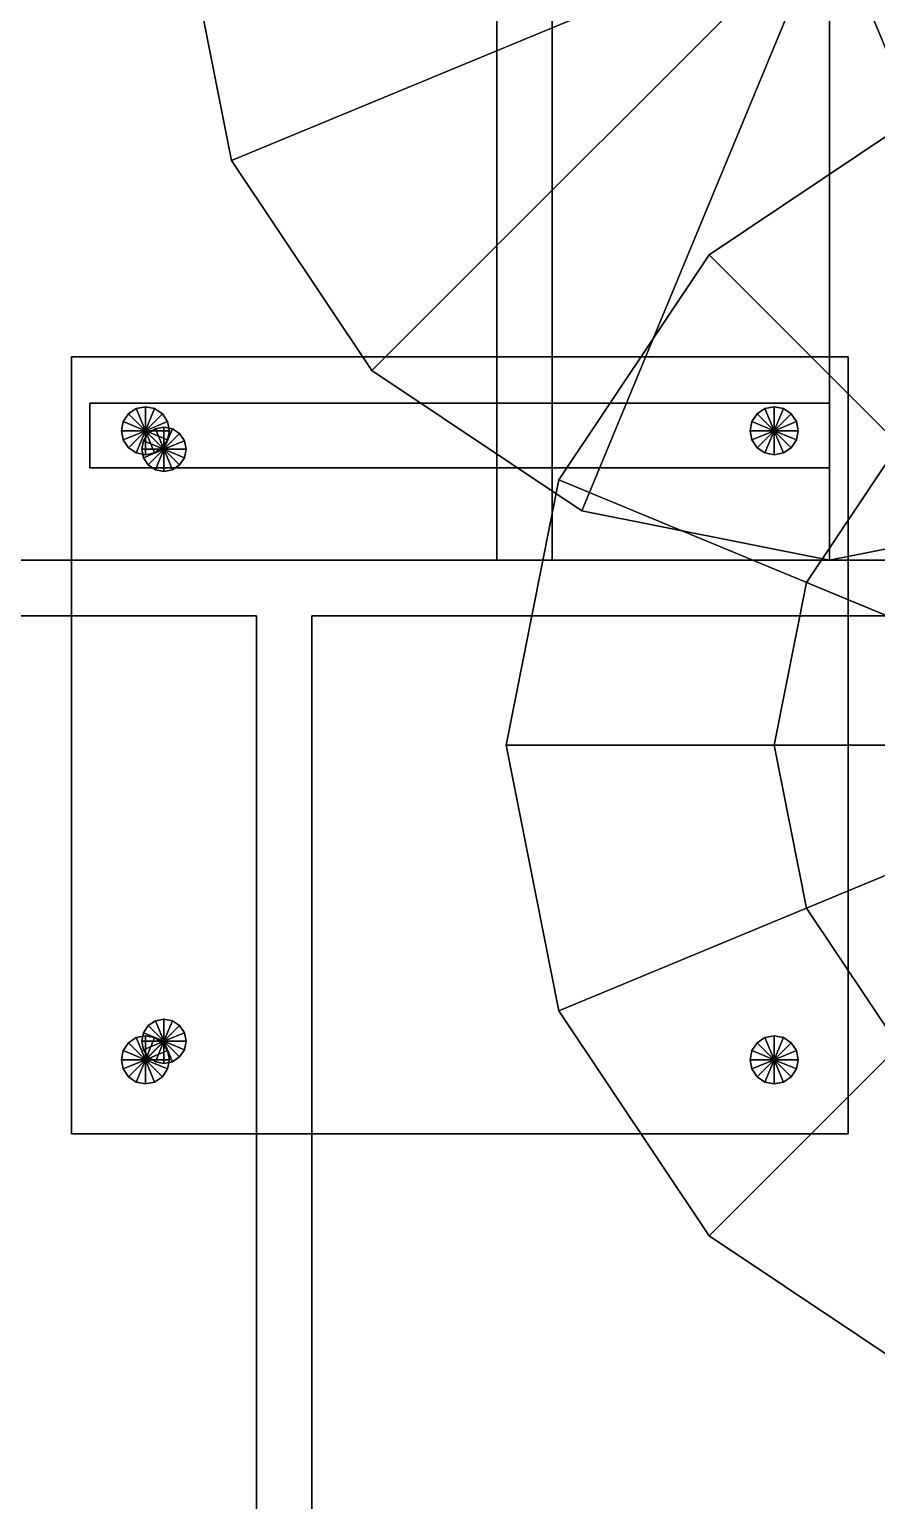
# Model space of a CAD drawing. Header units: millimetres. Extents: x -8000 to 18500, y -500 to 32500.
# Drawn here: x 2267 to 2725, y 942 to 1737 of the extents above; entities that cross this region are included whole.
import ezdxf

# ---------------------------------------------------------------- set-up
doc = ezdxf.new("R2010")
doc.units = ezdxf.units.MM
for name, color, linetype in [('3D-FINISH', 7, 'Continuous'), ('3D-FURNITURE', 7, 'Continuous'), ('3D-ROOF', 7, 'Continuous'), ('3D-SLABS', 7, 'Continuous')]:
    doc.layers.add(name, color=color, linetype=linetype)

msp = doc.modelspace()

# ---------------------------------------------------------------- linework, layer by layer
at = {"layer": '3D-FINISH', "color": 7}
for points in [[(200, 200, 590), (200, 9800, 590), (9800, 9800, 590), (9800, 200, 590)], [(200, 200, 600), (9800, 200, 600), (9800, 9800, 600), (200, 9800, 600)], [(200, 200, 3990), (200, 9800, 3990), (9800, 9800, 3990), (9800, 200, 3990)], [(200, 200, 4000), (9800, 200, 4000), (9800, 9800, 4000), (200, 9800, 4000)]]:
    msp.add_3dface(points, dxfattribs=at)
at = {"layer": '3D-FURNITURE', "color": 7}
for points in [[(1600, 1450, 4000), (1600, 2400, 4000), (2550, 2400, 4000), (2550, 1450, 4000)], [(1600, 1450, 4080), (2550, 1450, 4080), (2550, 2400, 4080), (1600, 2400, 4080)], [(2550, 1450, 4000), (2550, 2400, 4000), (2550, 2400, 4080), (2550, 1450, 4080)], [(1630, 1450, 4080), (1630, 2370, 4080), (2520, 2370, 4080), (2520, 1450, 4080)], [(1630, 1450, 4420), (2520, 1450, 4420), (2520, 2370, 4420), (1630, 2370, 4420)], [(2520, 1450, 4080), (2520, 2370, 4080), (2520, 2370, 4420), (2520, 1450, 4420)], [(2350, 1800, 4340), (2376.64, 1666.06, 4340), (2376.64, 1666.06, 4372), (2350, 1800, 4372)], [(2700, 1800, 4372), (2350, 1800, 4372), (2376.64, 1666.06, 4372), (2700, 1800, 4372)], [(2700, 1800, 4340), (2376.64, 1666.06, 4340), (2350, 1800, 4340), (2700, 1800, 4340)], [(2700, 1800, 4372), (2376.64, 1666.06, 4372), (2452.51, 1552.51, 4372), (2700, 1800, 4372)], [(2700, 1800, 4340), (2452.51, 1552.51, 4340), (2376.64, 1666.06, 4340), (2700, 1800, 4340)], [(2700, 1800, 4372), (2452.51, 1552.51, 4372), (2566.06, 1476.64, 4372), (2700, 1800, 4372)], [(2700, 1800, 4340), (2566.06, 1476.64, 4340), (2452.51, 1552.51, 4340), (2700, 1800, 4340)], [(2700, 1800, 4372), (2566.06, 1476.64, 4372), (2700, 1450, 4372), (2700, 1800, 4372)], [(2700, 1800, 4340), (2700, 1450, 4340), (2566.06, 1476.64, 4340), (2700, 1800, 4340)], [(2700, 1800, 4372), (2700, 1450, 4372), (2833.94, 1476.64, 4372), (2700, 1800, 4372)], [(2700, 1800, 4340), (2833.94, 1476.64, 4340), (2700, 1450, 4340), (2700, 1800, 4340)], [(2700, 1800, 4372), (2833.94, 1476.64, 4372), (2947.49, 1552.51, 4372), (2700, 1800, 4372)], [(2700, 1800, 4340), (2947.49, 1552.51, 4340), (2833.94, 1476.64, 4340), (2700, 1800, 4340)], [(2700, 1800, 4372), (2947.49, 1552.51, 4372), (3023.36, 1666.06, 4372), (2700, 1800, 4372)], [(2700, 1800, 4340), (3023.36, 1666.06, 4340), (2947.49, 1552.51, 4340), (2700, 1800, 4340)], [(2700, 1800, 4372), (3023.36, 1666.06, 4372), (3050, 1800, 4372), (2700, 1800, 4372)], [(2700, 1800, 4340), (3050, 1800, 4340), (3023.36, 1666.06, 4340), (2700, 1800, 4340)], [(2756.49, 1696.45, 1298), (2634.83, 1615.17, 1298), (2634.83, 1615.17, 1330), (2756.49, 1696.45, 1330)], [(2900, 1350, 1330), (2756.49, 1696.45, 1330), (2634.83, 1615.17, 1330), (2900, 1350, 1330)], [(2900, 1350, 1298), (2634.83, 1615.17, 1298), (2756.49, 1696.45, 1298), (2900, 1350, 1298)], [(2376.64, 1666.06, 4340), (2452.51, 1552.51, 4340), (2452.51, 1552.51, 4372), (2376.64, 1666.06, 4372)], [(2634.83, 1615.17, 1298), (2553.55, 1493.51, 1298), (2553.55, 1493.51, 1330), (2634.83, 1615.17, 1330)], [(2900, 1350, 1330), (2634.83, 1615.17, 1330), (2553.55, 1493.51, 1330), (2900, 1350, 1330)], [(2900, 1350, 1298), (2553.55, 1493.51, 1298), (2634.83, 1615.17, 1298), (2900, 1350, 1298)], [(2290, 1140, 1010), (2290, 1560, 1010), (2710, 1560, 1010), (2710, 1140, 1010)], [(2290, 1560, 1010), (2290, 1560, 1050), (2710, 1560, 1050), (2710, 1560, 1010)], [(2290, 1140, 1010), (2290, 1140, 1050), (2290, 1560, 1050), (2290, 1560, 1010)], [(2290, 1140, 1050), (2710, 1140, 1050), (2710, 1560, 1050), (2290, 1560, 1050)], [(2710, 1140, 1010), (2710, 1560, 1010), (2710, 1560, 1050), (2710, 1140, 1050)], [(2452.51, 1552.51, 4340), (2566.06, 1476.64, 4340), (2566.06, 1476.64, 4372), (2452.51, 1552.51, 4372)], [(2300, 1500, 1300), (2300, 1535, 1300), (2700, 1535, 1300), (2700, 1500, 1300)], [(2300, 1535, 1300), (2300, 1535, 1390), (2700, 1535, 1390), (2700, 1535, 1300)], [(2300, 1500, 1300), (2300, 1500, 1390), (2300, 1535, 1390), (2300, 1535, 1300)], [(2300, 1500, 1390), (2700, 1500, 1390), (2700, 1535, 1390), (2300, 1535, 1390)], [(2700, 1500, 1300), (2700, 1535, 1300), (2700, 1535, 1390), (2700, 1500, 1390)], [(2320.81, 1529.19, 600), (2317.99, 1524.97, 600), (2317.99, 1524.97, 1030), (2320.81, 1529.19, 1030)], [(2330, 1520, 1030), (2320.81, 1529.19, 1030), (2317.99, 1524.97, 1030), (2330, 1520, 1030)], [(2330, 1520, 600), (2317.99, 1524.97, 600), (2320.81, 1529.19, 600), (2330, 1520, 600)], [(2325.03, 1532.01, 600), (2320.81, 1529.19, 600), (2320.81, 1529.19, 1030), (2325.03, 1532.01, 1030)], [(2330, 1520, 1030), (2325.03, 1532.01, 1030), (2320.81, 1529.19, 1030), (2330, 1520, 1030)], [(2330, 1520, 600), (2320.81, 1529.19, 600), (2325.03, 1532.01, 600), (2330, 1520, 600)], [(2330, 1533, 600), (2325.03, 1532.01, 600), (2325.03, 1532.01, 1030), (2330, 1533, 1030)], [(2330, 1520, 1030), (2330, 1533, 1030), (2325.03, 1532.01, 1030), (2330, 1520, 1030)], [(2330, 1520, 600), (2325.03, 1532.01, 600), (2330, 1533, 600), (2330, 1520, 600)], [(2334.97, 1532.01, 600), (2330, 1533, 600), (2330, 1533, 1030), (2334.97, 1532.01, 1030)], [(2330, 1520, 1030), (2334.97, 1532.01, 1030), (2330, 1533, 1030), (2330, 1520, 1030)], [(2330, 1520, 600), (2330, 1533, 600), (2334.97, 1532.01, 600), (2330, 1520, 600)], [(2330, 1520, 1030), (2339.19, 1529.19, 1030), (2334.97, 1532.01, 1030), (2330, 1520, 1030)], [(2330, 1520, 600), (2334.97, 1532.01, 600), (2339.19, 1529.19, 600), (2330, 1520, 600)], [(2330, 1520, 1030), (2342.01, 1524.97, 1030), (2339.19, 1529.19, 1030), (2330, 1520, 1030)], [(2330, 1520, 600), (2339.19, 1529.19, 600), (2342.01, 1524.97, 600), (2330, 1520, 600)], [(2339.19, 1529.19, 600), (2334.97, 1532.01, 600), (2334.97, 1532.01, 1030), (2339.19, 1529.19, 1030)], [(2342.01, 1524.97, 600), (2339.19, 1529.19, 600), (2339.19, 1529.19, 1030), (2342.01, 1524.97, 1030)], [(2660.81, 1529.19, 600), (2657.99, 1524.97, 600), (2657.99, 1524.97, 1030), (2660.81, 1529.19, 1030)], [(2670, 1520, 1030), (2660.81, 1529.19, 1030), (2657.99, 1524.97, 1030), (2670, 1520, 1030)], [(2670, 1520, 600), (2657.99, 1524.97, 600), (2660.81, 1529.19, 600), (2670, 1520, 600)], [(2665.03, 1532.01, 600), (2660.81, 1529.19, 600), (2660.81, 1529.19, 1030), (2665.03, 1532.01, 1030)], [(2670, 1520, 1030), (2665.03, 1532.01, 1030), (2660.81, 1529.19, 1030), (2670, 1520, 1030)], [(2670, 1520, 600), (2660.81, 1529.19, 600), (2665.03, 1532.01, 600), (2670, 1520, 600)], [(2670, 1533, 600), (2665.03, 1532.01, 600), (2665.03, 1532.01, 1030), (2670, 1533, 1030)], [(2670, 1520, 1030), (2670, 1533, 1030), (2665.03, 1532.01, 1030), (2670, 1520, 1030)], [(2670, 1520, 600), (2665.03, 1532.01, 600), (2670, 1533, 600), (2670, 1520, 600)], [(2674.97, 1532.01, 600), (2670, 1533, 600), (2670, 1533, 1030), (2674.97, 1532.01, 1030)], [(2670, 1520, 1030), (2674.97, 1532.01, 1030), (2670, 1533, 1030), (2670, 1520, 1030)], [(2670, 1520, 600), (2670, 1533, 600), (2674.97, 1532.01, 600), (2670, 1520, 600)], [(2670, 1520, 1030), (2679.19, 1529.19, 1030), (2674.97, 1532.01, 1030), (2670, 1520, 1030)], [(2670, 1520, 600), (2674.97, 1532.01, 600), (2679.19, 1529.19, 600), (2670, 1520, 600)], [(2670, 1520, 1030), (2682.01, 1524.97, 1030), (2679.19, 1529.19, 1030), (2670, 1520, 1030)], [(2670, 1520, 600), (2679.19, 1529.19, 600), (2682.01, 1524.97, 600), (2670, 1520, 600)], [(2679.19, 1529.19, 600), (2674.97, 1532.01, 600), (2674.97, 1532.01, 1030), (2679.19, 1529.19, 1030)], [(2682.01, 1524.97, 600), (2679.19, 1529.19, 600), (2679.19, 1529.19, 1030), (2682.01, 1524.97, 1030)], [(2317.99, 1524.97, 600), (2317, 1520, 600), (2317, 1520, 1030), (2317.99, 1524.97, 1030)], [(2330, 1520, 1030), (2317.99, 1524.97, 1030), (2317, 1520, 1030), (2330, 1520, 1030)], [(2330, 1520, 600), (2317, 1520, 600), (2317.99, 1524.97, 600), (2330, 1520, 600)], [(2317, 1520, 600), (2317.99, 1515.03, 600), (2317.99, 1515.03, 1030), (2317, 1520, 1030)], [(2330, 1520, 1030), (2317, 1520, 1030), (2317.99, 1515.03, 1030), (2330, 1520, 1030)], [(2330, 1520, 600), (2317.99, 1515.03, 600), (2317, 1520, 600), (2330, 1520, 600)], [(2330, 1520, 1030), (2317.99, 1515.03, 1030), (2320.81, 1510.81, 1030), (2330, 1520, 1030)], [(2330, 1520, 600), (2320.81, 1510.81, 600), (2317.99, 1515.03, 600), (2330, 1520, 600)], [(2330, 1520, 1030), (2320.81, 1510.81, 1030), (2325.03, 1507.99, 1030), (2330, 1520, 1030)], [(2330, 1520, 600), (2325.03, 1507.99, 600), (2320.81, 1510.81, 600), (2330, 1520, 600)], [(2330, 1520, 1030), (2325.03, 1507.99, 1030), (2330, 1507, 1030), (2330, 1520, 1030)], [(2330, 1520, 600), (2330, 1507, 600), (2325.03, 1507.99, 600), (2330, 1520, 600)], [(2330, 1520, 1030), (2343, 1520, 1030), (2342.01, 1524.97, 1030), (2330, 1520, 1030)], [(2330, 1520, 600), (2342.01, 1524.97, 600), (2343, 1520, 600), (2330, 1520, 600)], [(2330, 1520, 1030), (2330, 1507, 1030), (2334.97, 1507.99, 1030), (2330, 1520, 1030)], [(2330, 1520, 600), (2334.97, 1507.99, 600), (2330, 1507, 600), (2330, 1520, 600)], [(2330, 1520, 1030), (2334.97, 1507.99, 1030), (2339.19, 1510.81, 1030), (2330, 1520, 1030)], [(2330, 1520, 600), (2339.19, 1510.81, 600), (2334.97, 1507.99, 600), (2330, 1520, 600)], [(2330, 1520, 1030), (2339.19, 1510.81, 1030), (2342.01, 1515.03, 1030), (2330, 1520, 1030)], [(2330, 1520, 600), (2342.01, 1515.03, 600), (2339.19, 1510.81, 600), (2330, 1520, 600)], [(2330, 1520, 1030), (2342.01, 1515.03, 1030), (2343, 1520, 1030), (2330, 1520, 1030)], [(2330, 1520, 600), (2343, 1520, 600), (2342.01, 1515.03, 600), (2330, 1520, 600)], [(2335.41, 1521.09, 1030), (2331.51, 1518.49, 1030), (2331.51, 1518.49, 1380), (2335.41, 1521.09, 1380)], [(2340, 1510, 1380), (2335.41, 1521.09, 1380), (2331.51, 1518.49, 1380), (2340, 1510, 1380)], [(2340, 1510, 1030), (2331.51, 1518.49, 1030), (2335.41, 1521.09, 1030), (2340, 1510, 1030)], [(2340, 1522, 1030), (2335.41, 1521.09, 1030), (2335.41, 1521.09, 1380), (2340, 1522, 1380)], [(2340, 1510, 1380), (2340, 1522, 1380), (2335.41, 1521.09, 1380), (2340, 1510, 1380)], [(2340, 1510, 1030), (2335.41, 1521.09, 1030), (2340, 1522, 1030), (2340, 1510, 1030)], [(2344.59, 1521.09, 1030), (2340, 1522, 1030), (2340, 1522, 1380), (2344.59, 1521.09, 1380)], [(2340, 1510, 1380), (2344.59, 1521.09, 1380), (2340, 1522, 1380), (2340, 1510, 1380)], [(2340, 1510, 1030), (2340, 1522, 1030), (2344.59, 1521.09, 1030), (2340, 1510, 1030)], [(2340, 1510, 1380), (2348.49, 1518.49, 1380), (2344.59, 1521.09, 1380), (2340, 1510, 1380)], [(2340, 1510, 1030), (2344.59, 1521.09, 1030), (2348.49, 1518.49, 1030), (2340, 1510, 1030)], [(2343, 1520, 600), (2342.01, 1524.97, 600), (2342.01, 1524.97, 1030), (2343, 1520, 1030)], [(2342.01, 1515.03, 600), (2343, 1520, 600), (2343, 1520, 1030), (2342.01, 1515.03, 1030)], [(2348.49, 1518.49, 1030), (2344.59, 1521.09, 1030), (2344.59, 1521.09, 1380), (2348.49, 1518.49, 1380)], [(2657.99, 1524.97, 600), (2657, 1520, 600), (2657, 1520, 1030), (2657.99, 1524.97, 1030)], [(2670, 1520, 1030), (2657.99, 1524.97, 1030), (2657, 1520, 1030), (2670, 1520, 1030)], [(2670, 1520, 600), (2657, 1520, 600), (2657.99, 1524.97, 600), (2670, 1520, 600)], [(2657, 1520, 600), (2657.99, 1515.03, 600), (2657.99, 1515.03, 1030), (2657, 1520, 1030)], [(2670, 1520, 1030), (2657, 1520, 1030), (2657.99, 1515.03, 1030), (2670, 1520, 1030)], [(2670, 1520, 600), (2657.99, 1515.03, 600), (2657, 1520, 600), (2670, 1520, 600)], [(2670, 1520, 1030), (2657.99, 1515.03, 1030), (2660.81, 1510.81, 1030), (2670, 1520, 1030)], [(2670, 1520, 600), (2660.81, 1510.81, 600), (2657.99, 1515.03, 600), (2670, 1520, 600)], [(2670, 1520, 1030), (2660.81, 1510.81, 1030), (2665.03, 1507.99, 1030), (2670, 1520, 1030)], [(2670, 1520, 600), (2665.03, 1507.99, 600), (2660.81, 1510.81, 600), (2670, 1520, 600)], [(2670, 1520, 1030), (2665.03, 1507.99, 1030), (2670, 1507, 1030), (2670, 1520, 1030)], [(2670, 1520, 600), (2670, 1507, 600), (2665.03, 1507.99, 600), (2670, 1520, 600)], [(2670, 1520, 1030), (2683, 1520, 1030), (2682.01, 1524.97, 1030), (2670, 1520, 1030)], [(2670, 1520, 600), (2682.01, 1524.97, 600), (2683, 1520, 600), (2670, 1520, 600)], [(2670, 1520, 1030), (2670, 1507, 1030), (2674.97, 1507.99, 1030), (2670, 1520, 1030)], [(2670, 1520, 600), (2674.97, 1507.99, 600), (2670, 1507, 600), (2670, 1520, 600)], [(2670, 1520, 1030), (2674.97, 1507.99, 1030), (2679.19, 1510.81, 1030), (2670, 1520, 1030)], [(2670, 1520, 600), (2679.19, 1510.81, 600), (2674.97, 1507.99, 600), (2670, 1520, 600)], [(2670, 1520, 1030), (2679.19, 1510.81, 1030), (2682.01, 1515.03, 1030), (2670, 1520, 1030)], [(2670, 1520, 600), (2682.01, 1515.03, 600), (2679.19, 1510.81, 600), (2670, 1520, 600)], [(2670, 1520, 1030), (2682.01, 1515.03, 1030), (2683, 1520, 1030), (2670, 1520, 1030)], [(2670, 1520, 600), (2683, 1520, 600), (2682.01, 1515.03, 600), (2670, 1520, 600)], [(2683, 1520, 600), (2682.01, 1524.97, 600), (2682.01, 1524.97, 1030), (2683, 1520, 1030)], [(2682.01, 1515.03, 600), (2683, 1520, 600), (2683, 1520, 1030), (2682.01, 1515.03, 1030)], [(2317.99, 1515.03, 600), (2320.81, 1510.81, 600), (2320.81, 1510.81, 1030), (2317.99, 1515.03, 1030)], [(2328.91, 1514.59, 1030), (2328, 1510, 1030), (2328, 1510, 1380), (2328.91, 1514.59, 1380)], [(2340, 1510, 1380), (2328.91, 1514.59, 1380), (2328, 1510, 1380), (2340, 1510, 1380)], [(2340, 1510, 1030), (2328, 1510, 1030), (2328.91, 1514.59, 1030), (2340, 1510, 1030)], [(2331.51, 1518.49, 1030), (2328.91, 1514.59, 1030), (2328.91, 1514.59, 1380), (2331.51, 1518.49, 1380)], [(2340, 1510, 1380), (2331.51, 1518.49, 1380), (2328.91, 1514.59, 1380), (2340, 1510, 1380)], [(2340, 1510, 1030), (2328.91, 1514.59, 1030), (2331.51, 1518.49, 1030), (2340, 1510, 1030)], [(2339.19, 1510.81, 600), (2342.01, 1515.03, 600), (2342.01, 1515.03, 1030), (2339.19, 1510.81, 1030)], [(2340, 1510, 1380), (2351.09, 1514.59, 1380), (2348.49, 1518.49, 1380), (2340, 1510, 1380)], [(2340, 1510, 1030), (2348.49, 1518.49, 1030), (2351.09, 1514.59, 1030), (2340, 1510, 1030)], [(2340, 1510, 1380), (2352, 1510, 1380), (2351.09, 1514.59, 1380), (2340, 1510, 1380)], [(2340, 1510, 1030), (2351.09, 1514.59, 1030), (2352, 1510, 1030), (2340, 1510, 1030)], [(2351.09, 1514.59, 1030), (2348.49, 1518.49, 1030), (2348.49, 1518.49, 1380), (2351.09, 1514.59, 1380)], [(2352, 1510, 1030), (2351.09, 1514.59, 1030), (2351.09, 1514.59, 1380), (2352, 1510, 1380)], [(2657.99, 1515.03, 600), (2660.81, 1510.81, 600), (2660.81, 1510.81, 1030), (2657.99, 1515.03, 1030)], [(2679.19, 1510.81, 600), (2682.01, 1515.03, 600), (2682.01, 1515.03, 1030), (2679.19, 1510.81, 1030)], [(2737.37, 1512.63, 600), (2687.51, 1438.02, 600), (2687.51, 1438.02, 618), (2737.37, 1512.63, 618)], [(2900, 1350, 618), (2737.37, 1512.63, 618), (2687.51, 1438.02, 618), (2900, 1350, 618)], [(2900, 1350, 600), (2687.51, 1438.02, 600), (2737.37, 1512.63, 600), (2900, 1350, 600)], [(2320.81, 1510.81, 600), (2325.03, 1507.99, 600), (2325.03, 1507.99, 1030), (2320.81, 1510.81, 1030)], [(2325.03, 1507.99, 600), (2330, 1507, 600), (2330, 1507, 1030), (2325.03, 1507.99, 1030)], [(2328, 1510, 1030), (2328.91, 1505.41, 1030), (2328.91, 1505.41, 1380), (2328, 1510, 1380)], [(2340, 1510, 1380), (2328, 1510, 1380), (2328.91, 1505.41, 1380), (2340, 1510, 1380)], [(2340, 1510, 1030), (2328.91, 1505.41, 1030), (2328, 1510, 1030), (2340, 1510, 1030)], [(2340, 1510, 1380), (2328.91, 1505.41, 1380), (2331.51, 1501.51, 1380), (2340, 1510, 1380)], [(2340, 1510, 1030), (2331.51, 1501.51, 1030), (2328.91, 1505.41, 1030), (2340, 1510, 1030)], [(2328.91, 1505.41, 1030), (2331.51, 1501.51, 1030), (2331.51, 1501.51, 1380), (2328.91, 1505.41, 1380)], [(2330, 1507, 600), (2334.97, 1507.99, 600), (2334.97, 1507.99, 1030), (2330, 1507, 1030)], [(2340, 1510, 1380), (2331.51, 1501.51, 1380), (2335.41, 1498.91, 1380), (2340, 1510, 1380)], [(2340, 1510, 1030), (2335.41, 1498.91, 1030), (2331.51, 1501.51, 1030), (2340, 1510, 1030)], [(2334.97, 1507.99, 600), (2339.19, 1510.81, 600), (2339.19, 1510.81, 1030), (2334.97, 1507.99, 1030)], [(2340, 1510, 1380), (2335.41, 1498.91, 1380), (2340, 1498, 1380), (2340, 1510, 1380)], [(2340, 1510, 1030), (2340, 1498, 1030), (2335.41, 1498.91, 1030), (2340, 1510, 1030)], [(2340, 1510, 1380), (2340, 1498, 1380), (2344.59, 1498.91, 1380), (2340, 1510, 1380)], [(2340, 1510, 1030), (2344.59, 1498.91, 1030), (2340, 1498, 1030), (2340, 1510, 1030)], [(2340, 1510, 1380), (2344.59, 1498.91, 1380), (2348.49, 1501.51, 1380), (2340, 1510, 1380)], [(2340, 1510, 1030), (2348.49, 1501.51, 1030), (2344.59, 1498.91, 1030), (2340, 1510, 1030)], [(2340, 1510, 1380), (2348.49, 1501.51, 1380), (2351.09, 1505.41, 1380), (2340, 1510, 1380)], [(2340, 1510, 1030), (2351.09, 1505.41, 1030), (2348.49, 1501.51, 1030), (2340, 1510, 1030)], [(2340, 1510, 1380), (2351.09, 1505.41, 1380), (2352, 1510, 1380), (2340, 1510, 1380)], [(2340, 1510, 1030), (2352, 1510, 1030), (2351.09, 1505.41, 1030), (2340, 1510, 1030)], [(2348.49, 1501.51, 1030), (2351.09, 1505.41, 1030), (2351.09, 1505.41, 1380), (2348.49, 1501.51, 1380)], [(2351.09, 1505.41, 1030), (2352, 1510, 1030), (2352, 1510, 1380), (2351.09, 1505.41, 1380)], [(2660.81, 1510.81, 600), (2665.03, 1507.99, 600), (2665.03, 1507.99, 1030), (2660.81, 1510.81, 1030)], [(2665.03, 1507.99, 600), (2670, 1507, 600), (2670, 1507, 1030), (2665.03, 1507.99, 1030)], [(2670, 1507, 600), (2674.97, 1507.99, 600), (2674.97, 1507.99, 1030), (2670, 1507, 1030)], [(2674.97, 1507.99, 600), (2679.19, 1510.81, 600), (2679.19, 1510.81, 1030), (2674.97, 1507.99, 1030)], [(2300, 1500, 1300), (2700, 1500, 1300), (2700, 1500, 1390), (2300, 1500, 1390)], [(2331.51, 1501.51, 1030), (2335.41, 1498.91, 1030), (2335.41, 1498.91, 1380), (2331.51, 1501.51, 1380)], [(2335.41, 1498.91, 1030), (2340, 1498, 1030), (2340, 1498, 1380), (2335.41, 1498.91, 1380)], [(2340, 1498, 1030), (2344.59, 1498.91, 1030), (2344.59, 1498.91, 1380), (2340, 1498, 1380)], [(2344.59, 1498.91, 1030), (2348.49, 1501.51, 1030), (2348.49, 1501.51, 1380), (2344.59, 1498.91, 1380)], [(2553.55, 1493.51, 1298), (2525, 1350, 1298), (2525, 1350, 1330), (2553.55, 1493.51, 1330)], [(2900, 1350, 1330), (2553.55, 1493.51, 1330), (2525, 1350, 1330), (2900, 1350, 1330)], [(2900, 1350, 1298), (2525, 1350, 1298), (2553.55, 1493.51, 1298), (2900, 1350, 1298)], [(2566.06, 1476.64, 4340), (2700, 1450, 4340), (2700, 1450, 4372), (2566.06, 1476.64, 4372)], [(2700, 1450, 4340), (2833.94, 1476.64, 4340), (2833.94, 1476.64, 4372), (2700, 1450, 4372)], [(1600, 500, 4000), (1600, 1450, 4000), (4000, 1450, 4000), (4000, 500, 4000)], [(1600, 1450, 4000), (1600, 1450, 4080), (4000, 1450, 4080), (4000, 1450, 4000)], [(1600, 500, 4080), (4000, 500, 4080), (4000, 1450, 4080), (1600, 1450, 4080)], [(1600, 1450, 4000), (2550, 1450, 4000), (2550, 1450, 4080), (1600, 1450, 4080)], [(1630, 1450, 4080), (2520, 1450, 4080), (2520, 1450, 4420), (1630, 1450, 4420)], [(2687.51, 1438.02, 600), (2670, 1350, 600), (2670, 1350, 618), (2687.51, 1438.02, 618)], [(2900, 1350, 618), (2687.51, 1438.02, 618), (2670, 1350, 618), (2900, 1350, 618)], [(2900, 1350, 600), (2670, 1350, 600), (2687.51, 1438.02, 600), (2900, 1350, 600)], [(1630, 530, 4080), (1630, 1420, 4080), (2390, 1420, 4080), (2390, 530, 4080)], [(1630, 1420, 4080), (1630, 1420, 4420), (2390, 1420, 4420), (2390, 1420, 4080)], [(1630, 530, 4420), (2390, 530, 4420), (2390, 1420, 4420), (1630, 1420, 4420)], [(2390, 530, 4080), (2390, 1420, 4080), (2390, 1420, 4420), (2390, 530, 4420)], [(2420, 530, 4080), (2420, 1420, 4080), (3180, 1420, 4080), (3180, 530, 4080)], [(2420, 1420, 4080), (2420, 1420, 4420), (3180, 1420, 4420), (3180, 1420, 4080)], [(2420, 530, 4080), (2420, 530, 4420), (2420, 1420, 4420), (2420, 1420, 4080)], [(2420, 530, 4420), (3180, 530, 4420), (3180, 1420, 4420), (2420, 1420, 4420)], [(2525, 1350, 1298), (2553.55, 1206.49, 1298), (2553.55, 1206.49, 1330), (2525, 1350, 1330)], [(2900, 1350, 1330), (2525, 1350, 1330), (2553.55, 1206.49, 1330), (2900, 1350, 1330)], [(2900, 1350, 1298), (2553.55, 1206.49, 1298), (2525, 1350, 1298), (2900, 1350, 1298)], [(2900, 1350, 1330), (2553.55, 1206.49, 1330), (2634.83, 1084.83, 1330), (2900, 1350, 1330)], [(2900, 1350, 1298), (2634.83, 1084.83, 1298), (2553.55, 1206.49, 1298), (2900, 1350, 1298)], [(2900, 1350, 1330), (2634.83, 1084.83, 1330), (2756.49, 1003.55, 1330), (2900, 1350, 1330)], [(2900, 1350, 1298), (2756.49, 1003.55, 1298), (2634.83, 1084.83, 1298), (2900, 1350, 1298)], [(2670, 1350, 600), (2687.51, 1261.98, 600), (2687.51, 1261.98, 618), (2670, 1350, 618)], [(2900, 1350, 618), (2670, 1350, 618), (2687.51, 1261.98, 618), (2900, 1350, 618)], [(2900, 1350, 600), (2687.51, 1261.98, 600), (2670, 1350, 600), (2900, 1350, 600)], [(2900, 1350, 618), (2687.51, 1261.98, 618), (2737.37, 1187.37, 618), (2900, 1350, 618)], [(2900, 1350, 600), (2737.37, 1187.37, 600), (2687.51, 1261.98, 600), (2900, 1350, 600)], [(2687.51, 1261.98, 600), (2737.37, 1187.37, 600), (2737.37, 1187.37, 618), (2687.51, 1261.98, 618)], [(2335.41, 1201.09, 1030), (2331.51, 1198.49, 1030), (2331.51, 1198.49, 1380), (2335.41, 1201.09, 1380)], [(2340, 1190, 1380), (2335.41, 1201.09, 1380), (2331.51, 1198.49, 1380), (2340, 1190, 1380)], [(2340, 1190, 1030), (2331.51, 1198.49, 1030), (2335.41, 1201.09, 1030), (2340, 1190, 1030)], [(2340, 1202, 1030), (2335.41, 1201.09, 1030), (2335.41, 1201.09, 1380), (2340, 1202, 1380)], [(2340, 1190, 1380), (2340, 1202, 1380), (2335.41, 1201.09, 1380), (2340, 1190, 1380)], [(2340, 1190, 1030), (2335.41, 1201.09, 1030), (2340, 1202, 1030), (2340, 1190, 1030)], [(2344.59, 1201.09, 1030), (2340, 1202, 1030), (2340, 1202, 1380), (2344.59, 1201.09, 1380)], [(2340, 1190, 1380), (2344.59, 1201.09, 1380), (2340, 1202, 1380), (2340, 1190, 1380)], [(2340, 1190, 1030), (2340, 1202, 1030), (2344.59, 1201.09, 1030), (2340, 1190, 1030)], [(2340, 1190, 1380), (2348.49, 1198.49, 1380), (2344.59, 1201.09, 1380), (2340, 1190, 1380)], [(2340, 1190, 1030), (2344.59, 1201.09, 1030), (2348.49, 1198.49, 1030), (2340, 1190, 1030)], [(2348.49, 1198.49, 1030), (2344.59, 1201.09, 1030), (2344.59, 1201.09, 1380), (2348.49, 1198.49, 1380)], [(2553.55, 1206.49, 1298), (2634.83, 1084.83, 1298), (2634.83, 1084.83, 1330), (2553.55, 1206.49, 1330)], [(2330, 1193, 600), (2325.03, 1192.01, 600), (2325.03, 1192.01, 1030), (2330, 1193, 1030)], [(2330, 1180, 1030), (2330, 1193, 1030), (2325.03, 1192.01, 1030), (2330, 1180, 1030)], [(2330, 1180, 600), (2325.03, 1192.01, 600), (2330, 1193, 600), (2330, 1180, 600)], [(2328.91, 1194.59, 1030), (2328, 1190, 1030), (2328, 1190, 1380), (2328.91, 1194.59, 1380)], [(2340, 1190, 1380), (2328.91, 1194.59, 1380), (2328, 1190, 1380), (2340, 1190, 1380)], [(2340, 1190, 1030), (2328, 1190, 1030), (2328.91, 1194.59, 1030), (2340, 1190, 1030)], [(2331.51, 1198.49, 1030), (2328.91, 1194.59, 1030), (2328.91, 1194.59, 1380), (2331.51, 1198.49, 1380)], [(2340, 1190, 1380), (2331.51, 1198.49, 1380), (2328.91, 1194.59, 1380), (2340, 1190, 1380)], [(2340, 1190, 1030), (2328.91, 1194.59, 1030), (2331.51, 1198.49, 1030), (2340, 1190, 1030)], [(2334.97, 1192.01, 600), (2330, 1193, 600), (2330, 1193, 1030), (2334.97, 1192.01, 1030)], [(2330, 1180, 1030), (2334.97, 1192.01, 1030), (2330, 1193, 1030), (2330, 1180, 1030)], [(2330, 1180, 600), (2330, 1193, 600), (2334.97, 1192.01, 600), (2330, 1180, 600)], [(2340, 1190, 1380), (2351.09, 1194.59, 1380), (2348.49, 1198.49, 1380), (2340, 1190, 1380)], [(2340, 1190, 1030), (2348.49, 1198.49, 1030), (2351.09, 1194.59, 1030), (2340, 1190, 1030)], [(2340, 1190, 1380), (2352, 1190, 1380), (2351.09, 1194.59, 1380), (2340, 1190, 1380)], [(2340, 1190, 1030), (2351.09, 1194.59, 1030), (2352, 1190, 1030), (2340, 1190, 1030)], [(2351.09, 1194.59, 1030), (2348.49, 1198.49, 1030), (2348.49, 1198.49, 1380), (2351.09, 1194.59, 1380)], [(2352, 1190, 1030), (2351.09, 1194.59, 1030), (2351.09, 1194.59, 1380), (2352, 1190, 1380)], [(2670, 1193, 600), (2665.03, 1192.01, 600), (2665.03, 1192.01, 1030), (2670, 1193, 1030)], [(2670, 1180, 1030), (2670, 1193, 1030), (2665.03, 1192.01, 1030), (2670, 1180, 1030)], [(2670, 1180, 600), (2665.03, 1192.01, 600), (2670, 1193, 600), (2670, 1180, 600)], [(2674.97, 1192.01, 600), (2670, 1193, 600), (2670, 1193, 1030), (2674.97, 1192.01, 1030)], [(2670, 1180, 1030), (2674.97, 1192.01, 1030), (2670, 1193, 1030), (2670, 1180, 1030)], [(2670, 1180, 600), (2670, 1193, 600), (2674.97, 1192.01, 600), (2670, 1180, 600)], [(2317.99, 1184.97, 600), (2317, 1180, 600), (2317, 1180, 1030), (2317.99, 1184.97, 1030)], [(2330, 1180, 1030), (2317.99, 1184.97, 1030), (2317, 1180, 1030), (2330, 1180, 1030)], [(2330, 1180, 600), (2317, 1180, 600), (2317.99, 1184.97, 600), (2330, 1180, 600)], [(2320.81, 1189.19, 600), (2317.99, 1184.97, 600), (2317.99, 1184.97, 1030), (2320.81, 1189.19, 1030)], [(2330, 1180, 1030), (2320.81, 1189.19, 1030), (2317.99, 1184.97, 1030), (2330, 1180, 1030)], [(2330, 1180, 600), (2317.99, 1184.97, 600), (2320.81, 1189.19, 600), (2330, 1180, 600)], [(2325.03, 1192.01, 600), (2320.81, 1189.19, 600), (2320.81, 1189.19, 1030), (2325.03, 1192.01, 1030)], [(2330, 1180, 1030), (2325.03, 1192.01, 1030), (2320.81, 1189.19, 1030), (2330, 1180, 1030)], [(2330, 1180, 600), (2320.81, 1189.19, 600), (2325.03, 1192.01, 600), (2330, 1180, 600)], [(2328, 1190, 1030), (2328.91, 1185.41, 1030), (2328.91, 1185.41, 1380), (2328, 1190, 1380)], [(2340, 1190, 1380), (2328, 1190, 1380), (2328.91, 1185.41, 1380), (2340, 1190, 1380)], [(2340, 1190, 1030), (2328.91, 1185.41, 1030), (2328, 1190, 1030), (2340, 1190, 1030)], [(2340, 1190, 1380), (2328.91, 1185.41, 1380), (2331.51, 1181.51, 1380), (2340, 1190, 1380)], [(2340, 1190, 1030), (2331.51, 1181.51, 1030), (2328.91, 1185.41, 1030), (2340, 1190, 1030)], [(2328.91, 1185.41, 1030), (2331.51, 1181.51, 1030), (2331.51, 1181.51, 1380), (2328.91, 1185.41, 1380)], [(2330, 1180, 1030), (2339.19, 1189.19, 1030), (2334.97, 1192.01, 1030), (2330, 1180, 1030)], [(2330, 1180, 600), (2334.97, 1192.01, 600), (2339.19, 1189.19, 600), (2330, 1180, 600)], [(2330, 1180, 1030), (2342.01, 1184.97, 1030), (2339.19, 1189.19, 1030), (2330, 1180, 1030)], [(2330, 1180, 600), (2339.19, 1189.19, 600), (2342.01, 1184.97, 600), (2330, 1180, 600)], [(2330, 1180, 1030), (2343, 1180, 1030), (2342.01, 1184.97, 1030), (2330, 1180, 1030)], [(2330, 1180, 600), (2342.01, 1184.97, 600), (2343, 1180, 600), (2330, 1180, 600)], [(2340, 1190, 1380), (2331.51, 1181.51, 1380), (2335.41, 1178.91, 1380), (2340, 1190, 1380)], [(2340, 1190, 1030), (2335.41, 1178.91, 1030), (2331.51, 1181.51, 1030), (2340, 1190, 1030)], [(2339.19, 1189.19, 600), (2334.97, 1192.01, 600), (2334.97, 1192.01, 1030), (2339.19, 1189.19, 1030)], [(2340, 1190, 1380), (2335.41, 1178.91, 1380), (2340, 1178, 1380), (2340, 1190, 1380)], [(2340, 1190, 1030), (2340, 1178, 1030), (2335.41, 1178.91, 1030), (2340, 1190, 1030)], [(2342.01, 1184.97, 600), (2339.19, 1189.19, 600), (2339.19, 1189.19, 1030), (2342.01, 1184.97, 1030)], [(2340, 1190, 1380), (2340, 1178, 1380), (2344.59, 1178.91, 1380), (2340, 1190, 1380)], [(2340, 1190, 1030), (2344.59, 1178.91, 1030), (2340, 1178, 1030), (2340, 1190, 1030)], [(2340, 1190, 1380), (2344.59, 1178.91, 1380), (2348.49, 1181.51, 1380), (2340, 1190, 1380)], [(2340, 1190, 1030), (2348.49, 1181.51, 1030), (2344.59, 1178.91, 1030), (2340, 1190, 1030)], [(2340, 1190, 1380), (2348.49, 1181.51, 1380), (2351.09, 1185.41, 1380), (2340, 1190, 1380)], [(2340, 1190, 1030), (2351.09, 1185.41, 1030), (2348.49, 1181.51, 1030), (2340, 1190, 1030)], [(2340, 1190, 1380), (2351.09, 1185.41, 1380), (2352, 1190, 1380), (2340, 1190, 1380)], [(2340, 1190, 1030), (2352, 1190, 1030), (2351.09, 1185.41, 1030), (2340, 1190, 1030)], [(2343, 1180, 600), (2342.01, 1184.97, 600), (2342.01, 1184.97, 1030), (2343, 1180, 1030)], [(2348.49, 1181.51, 1030), (2351.09, 1185.41, 1030), (2351.09, 1185.41, 1380), (2348.49, 1181.51, 1380)], [(2351.09, 1185.41, 1030), (2352, 1190, 1030), (2352, 1190, 1380), (2351.09, 1185.41, 1380)], [(2657.99, 1184.97, 600), (2657, 1180, 600), (2657, 1180, 1030), (2657.99, 1184.97, 1030)], [(2670, 1180, 1030), (2657.99, 1184.97, 1030), (2657, 1180, 1030), (2670, 1180, 1030)], [(2670, 1180, 600), (2657, 1180, 600), (2657.99, 1184.97, 600), (2670, 1180, 600)], [(2660.81, 1189.19, 600), (2657.99, 1184.97, 600), (2657.99, 1184.97, 1030), (2660.81, 1189.19, 1030)], [(2670, 1180, 1030), (2660.81, 1189.19, 1030), (2657.99, 1184.97, 1030), (2670, 1180, 1030)], [(2670, 1180, 600), (2657.99, 1184.97, 600), (2660.81, 1189.19, 600), (2670, 1180, 600)], [(2665.03, 1192.01, 600), (2660.81, 1189.19, 600), (2660.81, 1189.19, 1030), (2665.03, 1192.01, 1030)], [(2670, 1180, 1030), (2665.03, 1192.01, 1030), (2660.81, 1189.19, 1030), (2670, 1180, 1030)], [(2670, 1180, 600), (2660.81, 1189.19, 600), (2665.03, 1192.01, 600), (2670, 1180, 600)], [(2670, 1180, 1030), (2679.19, 1189.19, 1030), (2674.97, 1192.01, 1030), (2670, 1180, 1030)], [(2670, 1180, 600), (2674.97, 1192.01, 600), (2679.19, 1189.19, 600), (2670, 1180, 600)], [(2670, 1180, 1030), (2682.01, 1184.97, 1030), (2679.19, 1189.19, 1030), (2670, 1180, 1030)], [(2670, 1180, 600), (2679.19, 1189.19, 600), (2682.01, 1184.97, 600), (2670, 1180, 600)], [(2670, 1180, 1030), (2683, 1180, 1030), (2682.01, 1184.97, 1030), (2670, 1180, 1030)], [(2670, 1180, 600), (2682.01, 1184.97, 600), (2683, 1180, 600), (2670, 1180, 600)], [(2679.19, 1189.19, 600), (2674.97, 1192.01, 600), (2674.97, 1192.01, 1030), (2679.19, 1189.19, 1030)], [(2682.01, 1184.97, 600), (2679.19, 1189.19, 600), (2679.19, 1189.19, 1030), (2682.01, 1184.97, 1030)], [(2683, 1180, 600), (2682.01, 1184.97, 600), (2682.01, 1184.97, 1030), (2683, 1180, 1030)], [(2317, 1180, 600), (2317.99, 1175.03, 600), (2317.99, 1175.03, 1030), (2317, 1180, 1030)], [(2330, 1180, 1030), (2317, 1180, 1030), (2317.99, 1175.03, 1030), (2330, 1180, 1030)], [(2330, 1180, 600), (2317.99, 1175.03, 600), (2317, 1180, 600), (2330, 1180, 600)], [(2330, 1180, 1030), (2317.99, 1175.03, 1030), (2320.81, 1170.81, 1030), (2330, 1180, 1030)], [(2330, 1180, 600), (2320.81, 1170.81, 600), (2317.99, 1175.03, 600), (2330, 1180, 600)], [(2330, 1180, 1030), (2320.81, 1170.81, 1030), (2325.03, 1167.99, 1030), (2330, 1180, 1030)], [(2330, 1180, 600), (2325.03, 1167.99, 600), (2320.81, 1170.81, 600), (2330, 1180, 600)], [(2330, 1180, 1030), (2325.03, 1167.99, 1030), (2330, 1167, 1030), (2330, 1180, 1030)], [(2330, 1180, 600), (2330, 1167, 600), (2325.03, 1167.99, 600), (2330, 1180, 600)], [(2330, 1180, 1030), (2330, 1167, 1030), (2334.97, 1167.99, 1030), (2330, 1180, 1030)], [(2330, 1180, 600), (2334.97, 1167.99, 600), (2330, 1167, 600), (2330, 1180, 600)], [(2330, 1180, 1030), (2334.97, 1167.99, 1030), (2339.19, 1170.81, 1030), (2330, 1180, 1030)], [(2330, 1180, 600), (2339.19, 1170.81, 600), (2334.97, 1167.99, 600), (2330, 1180, 600)], [(2330, 1180, 1030), (2339.19, 1170.81, 1030), (2342.01, 1175.03, 1030), (2330, 1180, 1030)], [(2330, 1180, 600), (2342.01, 1175.03, 600), (2339.19, 1170.81, 600), (2330, 1180, 600)], [(2330, 1180, 1030), (2342.01, 1175.03, 1030), (2343, 1180, 1030), (2330, 1180, 1030)], [(2330, 1180, 600), (2343, 1180, 600), (2342.01, 1175.03, 600), (2330, 1180, 600)], [(2331.51, 1181.51, 1030), (2335.41, 1178.91, 1030), (2335.41, 1178.91, 1380), (2331.51, 1181.51, 1380)], [(2335.41, 1178.91, 1030), (2340, 1178, 1030), (2340, 1178, 1380), (2335.41, 1178.91, 1380)], [(2340, 1178, 1030), (2344.59, 1178.91, 1030), (2344.59, 1178.91, 1380), (2340, 1178, 1380)], [(2342.01, 1175.03, 600), (2343, 1180, 600), (2343, 1180, 1030), (2342.01, 1175.03, 1030)], [(2344.59, 1178.91, 1030), (2348.49, 1181.51, 1030), (2348.49, 1181.51, 1380), (2344.59, 1178.91, 1380)], [(2657, 1180, 600), (2657.99, 1175.03, 600), (2657.99, 1175.03, 1030), (2657, 1180, 1030)], [(2670, 1180, 1030), (2657, 1180, 1030), (2657.99, 1175.03, 1030), (2670, 1180, 1030)], [(2670, 1180, 600), (2657.99, 1175.03, 600), (2657, 1180, 600), (2670, 1180, 600)], [(2670, 1180, 1030), (2657.99, 1175.03, 1030), (2660.81, 1170.81, 1030), (2670, 1180, 1030)], [(2670, 1180, 600), (2660.81, 1170.81, 600), (2657.99, 1175.03, 600), (2670, 1180, 600)], [(2670, 1180, 1030), (2660.81, 1170.81, 1030), (2665.03, 1167.99, 1030), (2670, 1180, 1030)], [(2670, 1180, 600), (2665.03, 1167.99, 600), (2660.81, 1170.81, 600), (2670, 1180, 600)], [(2670, 1180, 1030), (2665.03, 1167.99, 1030), (2670, 1167, 1030), (2670, 1180, 1030)], [(2670, 1180, 600), (2670, 1167, 600), (2665.03, 1167.99, 600), (2670, 1180, 600)], [(2670, 1180, 1030), (2670, 1167, 1030), (2674.97, 1167.99, 1030), (2670, 1180, 1030)], [(2670, 1180, 600), (2674.97, 1167.99, 600), (2670, 1167, 600), (2670, 1180, 600)], [(2670, 1180, 1030), (2674.97, 1167.99, 1030), (2679.19, 1170.81, 1030), (2670, 1180, 1030)], [(2670, 1180, 600), (2679.19, 1170.81, 600), (2674.97, 1167.99, 600), (2670, 1180, 600)], [(2670, 1180, 1030), (2679.19, 1170.81, 1030), (2682.01, 1175.03, 1030), (2670, 1180, 1030)], [(2670, 1180, 600), (2682.01, 1175.03, 600), (2679.19, 1170.81, 600), (2670, 1180, 600)], [(2670, 1180, 1030), (2682.01, 1175.03, 1030), (2683, 1180, 1030), (2670, 1180, 1030)], [(2670, 1180, 600), (2683, 1180, 600), (2682.01, 1175.03, 600), (2670, 1180, 600)], [(2682.01, 1175.03, 600), (2683, 1180, 600), (2683, 1180, 1030), (2682.01, 1175.03, 1030)], [(2317.99, 1175.03, 600), (2320.81, 1170.81, 600), (2320.81, 1170.81, 1030), (2317.99, 1175.03, 1030)], [(2320.81, 1170.81, 600), (2325.03, 1167.99, 600), (2325.03, 1167.99, 1030), (2320.81, 1170.81, 1030)], [(2334.97, 1167.99, 600), (2339.19, 1170.81, 600), (2339.19, 1170.81, 1030), (2334.97, 1167.99, 1030)], [(2339.19, 1170.81, 600), (2342.01, 1175.03, 600), (2342.01, 1175.03, 1030), (2339.19, 1170.81, 1030)], [(2657.99, 1175.03, 600), (2660.81, 1170.81, 600), (2660.81, 1170.81, 1030), (2657.99, 1175.03, 1030)], [(2660.81, 1170.81, 600), (2665.03, 1167.99, 600), (2665.03, 1167.99, 1030), (2660.81, 1170.81, 1030)], [(2674.97, 1167.99, 600), (2679.19, 1170.81, 600), (2679.19, 1170.81, 1030), (2674.97, 1167.99, 1030)], [(2679.19, 1170.81, 600), (2682.01, 1175.03, 600), (2682.01, 1175.03, 1030), (2679.19, 1170.81, 1030)], [(2325.03, 1167.99, 600), (2330, 1167, 600), (2330, 1167, 1030), (2325.03, 1167.99, 1030)], [(2330, 1167, 600), (2334.97, 1167.99, 600), (2334.97, 1167.99, 1030), (2330, 1167, 1030)], [(2665.03, 1167.99, 600), (2670, 1167, 600), (2670, 1167, 1030), (2665.03, 1167.99, 1030)], [(2670, 1167, 600), (2674.97, 1167.99, 600), (2674.97, 1167.99, 1030), (2670, 1167, 1030)], [(2290, 1140, 1010), (2710, 1140, 1010), (2710, 1140, 1050), (2290, 1140, 1050)], [(2634.83, 1084.83, 1298), (2756.49, 1003.55, 1298), (2756.49, 1003.55, 1330), (2634.83, 1084.83, 1330)]]:
    msp.add_3dface(points, dxfattribs=at)
at = {"layer": '3D-ROOF', "color": 7}
for points in [[(0, 0, 7000), (0, 10000, 7000), (10000, 10000, 7000), (10000, 0, 7000)], [(0, 0, 7200), (10000, 0, 7200), (10000, 10000, 7200), (0, 10000, 7200)]]:
    msp.add_3dface(points, dxfattribs=at)
at = {"layer": '3D-SLABS', "color": 7}
for points in [[(0, 0), (0, 10000), (10000, 10000), (10000, 0)], [(0, 0, 600), (10000, 0, 600), (10000, 10000, 600), (0, 10000, 600)], [(0, 0, 3800), (0, 4000, 3800), (10000, 4000, 3800), (10000, 0, 3800)], [(0, 0, 4000), (10000, 0, 4000), (10000, 4000, 4000), (0, 4000, 4000)]]:
    msp.add_3dface(points, dxfattribs=at)

doc.saveas('drawing.dxf')
